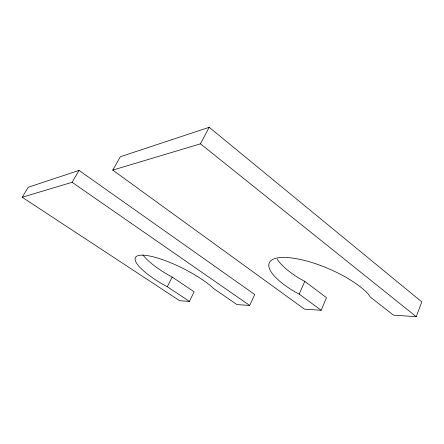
<?xml version="1.0" encoding="UTF-8"?>
<svg xmlns="http://www.w3.org/2000/svg" width="444" height="444" viewBox="0 0 444 444"><rect width="100%" height="100%" fill="white"/><g stroke="black" fill="none" stroke-linecap="round" stroke-linejoin="round"><path stroke-width="0.67" d="M321.151 310.273L299.184 294.117L294.816 291.78A56.571 17.927 23.1 0 1 285.586 257.464A56.571 17.927 23.1 0 1 368.526 294.411L370.207 296.947L393.428 315.151L416.239 316.694L421.8 301.898L209.191 127.306L120.341 156.738L112.748 170.108L304.462 309.146L321.151 310.273L326.495 297.68L304.778 281.363L300.444 279.037A56.183 18.909 22.8 0 1 277.145 259.002M299.184 294.117L304.778 281.363M189.416 301.382L167.271 286.724L164.347 285.176A47.652 11.799 26.8 0 1 142.824 255.167A47.652 11.799 26.8 0 1 211.572 286.63L213.275 288.306L236.991 304.59L249.683 305.45L254.734 294.5L79.049 170.418L28.277 187.235L22.2 197.241L179.676 300.721L189.416 301.382L194.122 291.819L172.178 277.056L169.264 275.513A47.403 12.493 26.8 0 1 142.901 254.923M167.271 286.724L172.178 277.056M112.748 170.108L200.466 143.823L209.191 127.306M22.2 197.241L72.095 182.29L79.049 170.418M72.095 182.29L249.683 305.45M200.466 143.823L416.239 316.694"/></g></svg>
